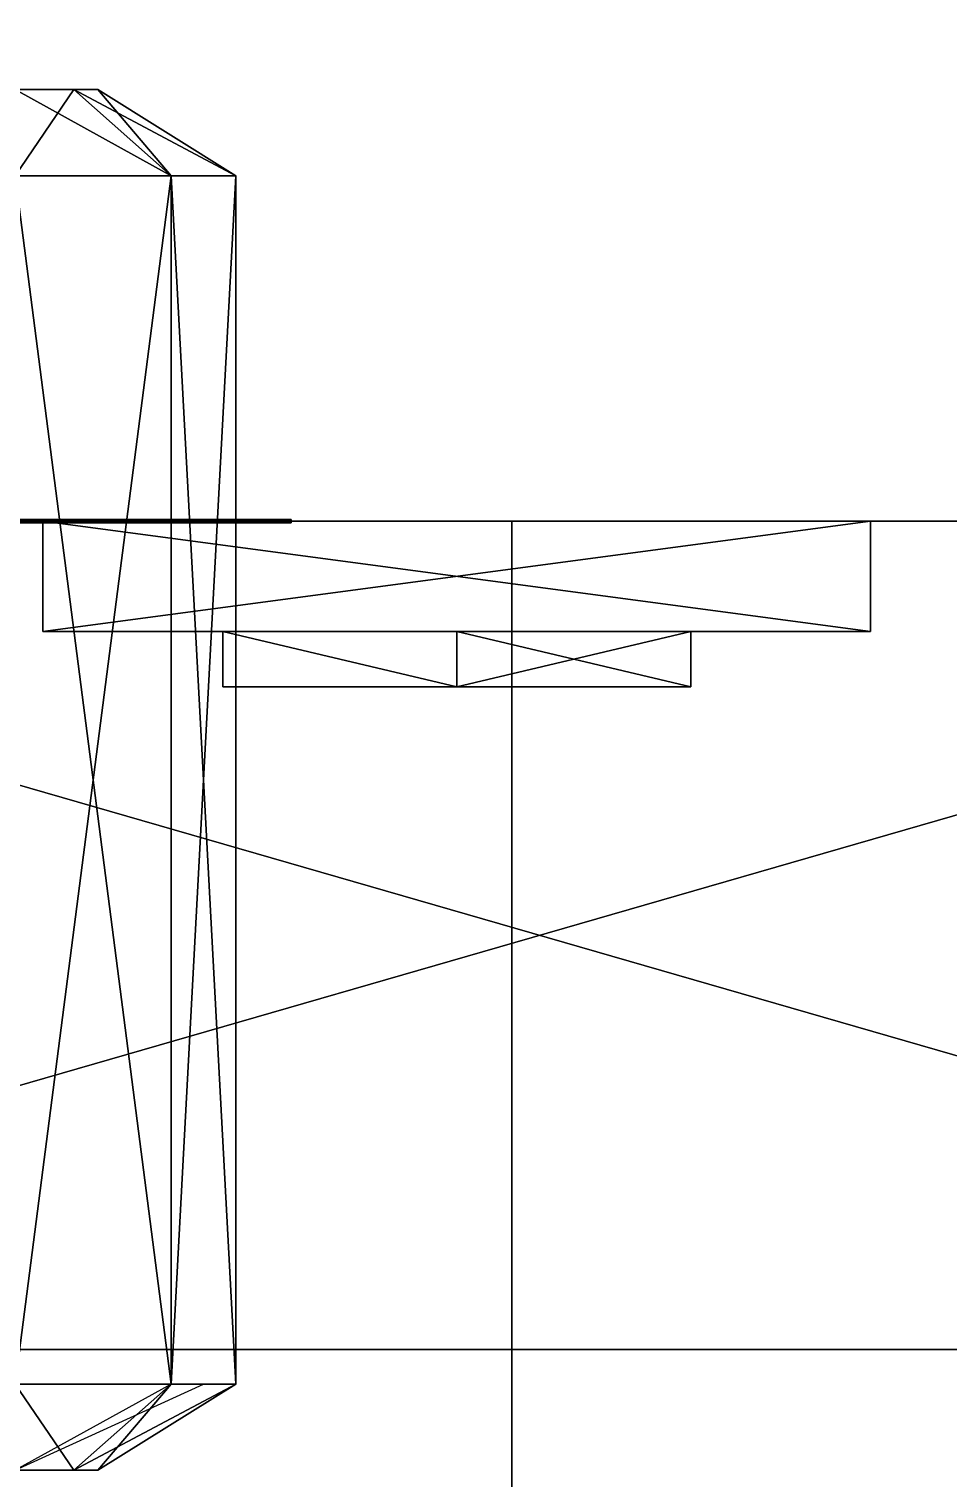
# Model space of a CAD drawing. Extents: x -150 to 2334, y -150 to 2984.
# Drawn here: x 1643.25 to 1659.9, y 741.13 to 767.37 of the extents above; entities that cross this region are included whole.
import ezdxf

# ---------------------------------------------------------------- set-up
doc = ezdxf.new("R2010")
doc.units = 0
for name, color, linetype in [('LAYER0', 7, 'CONTINUOUS'), ('LAYER243', 7, 'CONTINUOUS'), ('LAYER278', 7, 'CONTINUOUS'), ('LAYER289', 7, 'CONTINUOUS'), ('LAYER292', 7, 'CONTINUOUS'), ('LAYER293', 7, 'CONTINUOUS'), ('LAYER309', 7, 'CONTINUOUS'), ('LAYER394', 253, 'CONTINUOUS'), ('LAYER396', 253, 'CONTINUOUS'), ('LAYER398', 253, 'CONTINUOUS'), ('LAYER400', 253, 'CONTINUOUS'), ('LAYER402', 253, 'CONTINUOUS')]:
    doc.layers.add(name, color=color, linetype=linetype)

msp = doc.modelspace()

# ---------------------------------------------------------------- linework, layer by layer
at = {"layer": 'LAYER0', "invisible_edges": 1}
for points in [[(2334, 2984, -5), (-150, -150, -5), (-150, 2984, -5), (2334, 2984, -5)], [(-150, -150, -5), (2334, 2984, -5), (2334, -150, -5), (-150, -150, -5)], [(2334, -150), (-150, 2984), (-150, -150), (2334, -150)], [(-150, 2984), (2334, -150), (2334, 2984), (-150, 2984)]]:
    msp.add_3dface(points, dxfattribs=at)
at = {"layer": 'LAYER243', "invisible_edges": 1}
for points in [[(2164, 776.458), (1614, 758.458), (1614, 776.458), (2164, 776.458)], [(1614, 758.458), (2164, 776.458), (2164, 758.458), (1614, 758.458)], [(2164, 758.458, 2350), (1614, 776.458, 2350), (1614, 758.458, 2350), (2164, 758.458, 2350)], [(1614, 776.458, 2350), (2164, 758.458, 2350), (2164, 776.458, 2350), (1614, 776.458, 2350)], [(2164, 758.458, 2350), (1614, 758.458), (2164, 758.458), (2164, 758.458, 2350)], [(1614, 758.458), (2164, 758.458, 2350), (1614, 758.458, 2350), (1614, 758.458)]]:
    msp.add_3dface(points, dxfattribs=at)
at = {"layer": 'LAYER278', "invisible_edges": 1}
for points in [[(2164, 45.78802, 80), (1614, 758.458, 80), (2164, 758.458, 80), (2164, 45.78802, 80)], [(1614, 758.458, 80), (2164, 45.78802, 80), (1614, 45.78802, 80), (1614, 758.458, 80)], [(2164, 758.458, 98), (1614, 758.458, 80), (1614, 758.458, 98), (2164, 758.458, 98)], [(1614, 758.458, 80), (2164, 758.458, 98), (2164, 758.458, 80), (1614, 758.458, 80)], [(1614, 45.78802, 98), (2164, 758.458, 98), (1614, 758.458, 98), (1614, 45.78802, 98)], [(2164, 758.458, 98), (1614, 45.78802, 98), (2164, 45.78802, 98), (2164, 758.458, 98)]]:
    msp.add_3dface(points, dxfattribs=at)
at = {"layer": 'LAYER289', "invisible_edges": 1}
for points in [[(1634, 758.458, 80), (1652, 758.458), (1634, 758.458), (1634, 758.458, 80)], [(1652, 758.458), (1634, 758.458, 80), (1652, 758.458, 80), (1652, 758.458)], [(1634, 45.78802), (1652, 758.458), (1652, 45.78802), (1634, 45.78802)], [(1652, 758.458), (1634, 45.78802), (1634, 758.458), (1652, 758.458)], [(1634, 758.458, 80), (1652, 45.78802, 80), (1652, 758.458, 80), (1634, 758.458, 80)], [(1652, 45.78802, 80), (1634, 758.458, 80), (1634, 45.78802, 80), (1652, 45.78802, 80)], [(1652, 45.78802, 80), (1652, 758.458), (1652, 758.458, 80), (1652, 45.78802, 80)], [(1652, 758.458), (1652, 45.78802, 80), (1652, 45.78802), (1652, 758.458)]]:
    msp.add_3dface(points, dxfattribs=at)
at = {"layer": 'LAYER292'}
for points in [[(1643, 764.708, 28), (1644.061, 766.2705, 25.06066), (1643, 766.2705, 25.5), (1643, 764.708, 28)], [(1645.828, 764.708, 26.82843), (1644.061, 766.2705, 25.06066), (1643, 764.708, 28), (1645.828, 764.708, 26.82843)], [(1643, 766.2705, 22.5), (1645.828, 764.708, 21.17157), (1643, 764.708, 20), (1643, 766.2705, 22.5)], [(1644.061, 766.2705, 22.93934), (1645.828, 764.708, 21.17157), (1643, 766.2705, 22.5), (1644.061, 766.2705, 22.93934)], [(1644.061, 766.2705, 25.06066), (1643, 766.2705, 25.5), (1644.061, 766.2705, 22.93934), (1644.061, 766.2705, 25.06066)], [(1644.061, 766.2705, 22.93934), (1643, 766.2705, 25.5), (1643, 766.2705, 22.5), (1644.061, 766.2705, 22.93934)], [(1645.828, 764.708, 26.82843), (1644.061, 766.2705, 25.06066), (1643, 766.2705, 25.5), (1645.828, 764.708, 26.82843)], [(1643, 764.708, 28), (1645.828, 764.708, 26.82843), (1643, 766.2705, 25.5), (1643, 764.708, 28)], [(1643, 766.2705, 25.5), (1644.061, 766.2705, 25.06066), (1644.061, 766.2705, 22.93934), (1643, 766.2705, 25.5)], [(1643, 766.2705, 25.5), (1644.061, 766.2705, 22.93934), (1643, 766.2705, 22.5), (1643, 766.2705, 25.5)], [(1644.061, 766.2705, 22.93934), (1645.828, 764.708, 21.17157), (1643, 764.708, 20), (1644.061, 766.2705, 22.93934)], [(1643, 766.2705, 22.5), (1644.061, 766.2705, 22.93934), (1643, 764.708, 20), (1643, 766.2705, 22.5)], [(1645.828, 764.708, 26.82843), (1644.061, 766.2705, 25.06066), (1644.5, 766.2705, 24), (1645.828, 764.708, 26.82843)], [(1644.5, 766.2705, 24), (1645.828, 764.708, 21.17157), (1644.061, 766.2705, 22.93934), (1644.5, 766.2705, 24)], [(1644.5, 766.2705, 24), (1644.061, 766.2705, 25.06066), (1644.061, 766.2705, 22.93934), (1644.5, 766.2705, 24)], [(1644.061, 766.2705, 25.06066), (1645.828, 764.708, 26.82843), (1644.5, 766.2705, 24), (1644.061, 766.2705, 25.06066)], [(1647, 764.708, 24), (1645.828, 764.708, 21.17157), (1644.061, 766.2705, 22.93934), (1647, 764.708, 24)], [(1644.5, 766.2705, 24), (1647, 764.708, 24), (1644.061, 766.2705, 22.93934), (1644.5, 766.2705, 24)], [(1644.061, 766.2705, 25.06066), (1644.5, 766.2705, 24), (1644.061, 766.2705, 22.93934), (1644.061, 766.2705, 25.06066)], [(1647, 764.708, 24), (1645.828, 764.708, 26.82843), (1644.5, 766.2705, 24), (1647, 764.708, 24)], [(1647, 764.708, 24), (1645.828, 764.708, 21.17157), (1644.5, 766.2705, 24), (1647, 764.708, 24)], [(1645.828, 764.708, 26.82843), (1647, 764.708, 24), (1644.5, 766.2705, 24), (1645.828, 764.708, 26.82843)], [(1643, 742.833, 28), (1643, 764.708, 28), (1645.828, 764.708, 26.82843), (1643, 742.833, 28)], [(1645.828, 742.833, 26.82843), (1643, 742.833, 28), (1645.828, 764.708, 26.82843), (1645.828, 742.833, 26.82843)], [(1643, 764.708, 20), (1645.828, 742.833, 21.17157), (1643, 742.833, 20), (1643, 764.708, 20)], [(1645.828, 764.708, 21.17157), (1645.828, 742.833, 21.17157), (1643, 764.708, 20), (1645.828, 764.708, 21.17157)], [(1643, 742.833, 28), (1645.828, 742.833, 26.82843), (1645.828, 764.708, 26.82843), (1643, 742.833, 28)], [(1643, 764.708, 28), (1643, 742.833, 28), (1645.828, 764.708, 26.82843), (1643, 764.708, 28)], [(1645.828, 742.833, 26.82843), (1643, 764.708, 28), (1645.828, 764.708, 26.82843), (1645.828, 742.833, 26.82843)], [(1643, 742.833, 28), (1645.828, 742.833, 26.82843), (1643, 764.708, 28), (1643, 742.833, 28)], [(1645.828, 764.708, 21.17157), (1643, 742.833, 20), (1645.828, 742.833, 21.17157), (1645.828, 764.708, 21.17157)], [(1643, 764.708, 20), (1645.828, 764.708, 21.17157), (1643, 742.833, 20), (1643, 764.708, 20)], [(1645.828, 742.833, 26.82843), (1647, 764.708, 24), (1645.828, 764.708, 26.82843), (1645.828, 742.833, 26.82843)], [(1647, 742.833, 24), (1647, 764.708, 24), (1645.828, 742.833, 26.82843), (1647, 742.833, 24)], [(1645.828, 764.708, 21.17157), (1647, 742.833, 24), (1645.828, 742.833, 21.17157), (1645.828, 764.708, 21.17157)], [(1647, 764.708, 24), (1647, 742.833, 24), (1645.828, 764.708, 21.17157), (1647, 764.708, 24)], [(1647, 742.833, 24), (1647, 764.708, 24), (1645.828, 764.708, 26.82843), (1647, 742.833, 24)], [(1645.828, 742.833, 26.82843), (1645.828, 764.708, 26.82843), (1647, 742.833, 24), (1645.828, 742.833, 26.82843)], [(1647, 742.833, 24), (1647, 764.708, 24), (1645.828, 764.708, 26.82843), (1647, 742.833, 24)], [(1645.828, 742.833, 26.82843), (1645.828, 764.708, 26.82843), (1647, 742.833, 24), (1645.828, 742.833, 26.82843)], [(1647, 764.708, 24), (1647, 742.833, 24), (1645.828, 742.833, 21.17157), (1647, 764.708, 24)], [(1645.828, 764.708, 21.17157), (1645.828, 742.833, 21.17157), (1647, 764.708, 24), (1645.828, 764.708, 21.17157)], [(1638, 758.4893, 29), (1648, 758.4893, 19), (1638, 758.4893, 19), (1638, 758.4893, 29)], [(1648, 758.4893, 29), (1648, 758.4893, 19), (1638, 758.4893, 29), (1648, 758.4893, 29)], [(1648, 758.4268, 29), (1638, 758.4893, 29), (1638, 758.4268, 29), (1648, 758.4268, 29)], [(1648, 758.4893, 29), (1638, 758.4893, 29), (1648, 758.4268, 29), (1648, 758.4893, 29)], [(1638, 758.4268, 19), (1648, 758.4268, 29), (1638, 758.4268, 29), (1638, 758.4268, 19)], [(1648, 758.4268, 19), (1648, 758.4268, 29), (1638, 758.4268, 19), (1648, 758.4268, 19)], [(1648, 758.4268, 19), (1648, 758.4893, 29), (1648, 758.4268, 29), (1648, 758.4268, 19)], [(1648, 758.4893, 19), (1648, 758.4893, 29), (1648, 758.4268, 19), (1648, 758.4893, 19)], [(1644.061, 741.2705, 25.06066), (1643, 741.2705, 25.5), (1643, 742.833, 28), (1644.061, 741.2705, 25.06066)], [(1645.828, 742.833, 26.82843), (1644.061, 741.2705, 25.06066), (1643, 742.833, 28), (1645.828, 742.833, 26.82843)], [(1643, 742.833, 20), (1644.061, 741.2705, 22.93934), (1643, 741.2705, 22.5), (1643, 742.833, 20)], [(1645.828, 742.833, 21.17157), (1644.061, 741.2705, 22.93934), (1643, 742.833, 20), (1645.828, 742.833, 21.17157)], [(1644.061, 741.2705, 25.06066), (1645.828, 742.833, 26.82843), (1643, 742.833, 28), (1644.061, 741.2705, 25.06066)], [(1643, 741.2705, 25.5), (1644.061, 741.2705, 25.06066), (1643, 742.833, 28), (1643, 741.2705, 25.5)], [(1645.828, 742.833, 21.17157), (1643, 741.2705, 22.5), (1646.414, 742.833, 25.41421), (1645.828, 742.833, 21.17157)], [(1643, 742.833, 20), (1645.828, 742.833, 21.17157), (1643, 741.2705, 22.5), (1643, 742.833, 20)], [(1644.061, 741.2705, 25.06066), (1647, 742.833, 24), (1645.828, 742.833, 26.82843), (1644.061, 741.2705, 25.06066)], [(1644.5, 741.2705, 24), (1647, 742.833, 24), (1644.061, 741.2705, 25.06066), (1644.5, 741.2705, 24)], [(1644.061, 741.2705, 22.93934), (1644.5, 741.2705, 24), (1647, 742.833, 24), (1644.061, 741.2705, 22.93934)], [(1645.828, 742.833, 21.17157), (1644.061, 741.2705, 22.93934), (1647, 742.833, 24), (1645.828, 742.833, 21.17157)], [(1644.061, 741.2705, 25.06066), (1644.5, 741.2705, 24), (1645.828, 742.833, 26.82843), (1644.061, 741.2705, 25.06066)], [(1644.061, 741.2705, 22.93934), (1645.828, 742.833, 21.17157), (1647, 742.833, 24), (1644.061, 741.2705, 22.93934)], [(1644.5, 741.2705, 24), (1644.061, 741.2705, 22.93934), (1647, 742.833, 24), (1644.5, 741.2705, 24)], [(1644.5, 741.2705, 24), (1647, 742.833, 24), (1645.828, 742.833, 26.82843), (1644.5, 741.2705, 24)], [(1641.939, 741.2705, 22.93934), (1644.061, 741.2705, 25.06066), (1643, 741.2705, 25.5), (1641.939, 741.2705, 22.93934)], [(1643, 741.2705, 22.5), (1644.061, 741.2705, 25.06066), (1641.939, 741.2705, 22.93934), (1643, 741.2705, 22.5)], [(1644.061, 741.2705, 22.93934), (1643, 741.2705, 22.5), (1644.061, 741.2705, 25.06066), (1644.061, 741.2705, 22.93934)], [(1643, 741.2705, 22.5), (1644.061, 741.2705, 22.93934), (1644.061, 741.2705, 25.06066), (1643, 741.2705, 22.5)], [(1643, 741.2705, 22.5), (1643, 741.2705, 25.5), (1644.061, 741.2705, 25.06066), (1643, 741.2705, 22.5)], [(1644.5, 741.2705, 24), (1644.061, 741.2705, 22.93934), (1644.061, 741.2705, 25.06066), (1644.5, 741.2705, 24)], [(1644.061, 741.2705, 22.93934), (1644.5, 741.2705, 24), (1644.061, 741.2705, 25.06066), (1644.061, 741.2705, 22.93934)]]:
    msp.add_3dface(points, dxfattribs=at)
at = {"layer": 'LAYER293'}
for points in [[(1643, 764.708, 60), (1644.061, 766.2705, 57.06066), (1643, 766.2705, 57.5), (1643, 764.708, 60)], [(1645.828, 764.708, 58.82843), (1644.061, 766.2705, 57.06066), (1643, 764.708, 60), (1645.828, 764.708, 58.82843)], [(1643, 766.2705, 54.5), (1645.828, 764.708, 53.17157), (1643, 764.708, 52), (1643, 766.2705, 54.5)], [(1644.061, 766.2705, 54.93934), (1645.828, 764.708, 53.17157), (1643, 766.2705, 54.5), (1644.061, 766.2705, 54.93934)], [(1644.061, 766.2705, 57.06066), (1643, 766.2705, 57.5), (1644.061, 766.2705, 54.93934), (1644.061, 766.2705, 57.06066)], [(1644.061, 766.2705, 54.93934), (1643, 766.2705, 57.5), (1643, 766.2705, 54.5), (1644.061, 766.2705, 54.93934)], [(1645.828, 764.708, 58.82843), (1644.061, 766.2705, 57.06066), (1643, 766.2705, 57.5), (1645.828, 764.708, 58.82843)], [(1643, 764.708, 60), (1645.828, 764.708, 58.82843), (1643, 766.2705, 57.5), (1643, 764.708, 60)], [(1643, 766.2705, 57.5), (1644.061, 766.2705, 57.06066), (1644.061, 766.2705, 54.93934), (1643, 766.2705, 57.5)], [(1643, 766.2705, 57.5), (1644.061, 766.2705, 54.93934), (1643, 766.2705, 54.5), (1643, 766.2705, 57.5)], [(1644.061, 766.2705, 54.93934), (1645.828, 764.708, 53.17157), (1643, 764.708, 52), (1644.061, 766.2705, 54.93934)], [(1643, 766.2705, 54.5), (1644.061, 766.2705, 54.93934), (1643, 764.708, 52), (1643, 766.2705, 54.5)], [(1645.828, 764.708, 58.82843), (1644.061, 766.2705, 57.06066), (1644.5, 766.2705, 56), (1645.828, 764.708, 58.82843)], [(1644.5, 766.2705, 56), (1645.828, 764.708, 53.17157), (1644.061, 766.2705, 54.93934), (1644.5, 766.2705, 56)], [(1644.5, 766.2705, 56), (1644.061, 766.2705, 57.06066), (1644.061, 766.2705, 54.93934), (1644.5, 766.2705, 56)], [(1644.061, 766.2705, 57.06066), (1645.828, 764.708, 58.82843), (1644.5, 766.2705, 56), (1644.061, 766.2705, 57.06066)], [(1647, 764.708, 56), (1645.828, 764.708, 53.17157), (1644.061, 766.2705, 54.93934), (1647, 764.708, 56)], [(1644.5, 766.2705, 56), (1647, 764.708, 56), (1644.061, 766.2705, 54.93934), (1644.5, 766.2705, 56)], [(1644.061, 766.2705, 57.06066), (1644.5, 766.2705, 56), (1644.061, 766.2705, 54.93934), (1644.061, 766.2705, 57.06066)], [(1647, 764.708, 56), (1645.828, 764.708, 58.82843), (1644.5, 766.2705, 56), (1647, 764.708, 56)], [(1647, 764.708, 56), (1645.828, 764.708, 53.17157), (1644.5, 766.2705, 56), (1647, 764.708, 56)], [(1645.828, 764.708, 58.82843), (1647, 764.708, 56), (1644.5, 766.2705, 56), (1645.828, 764.708, 58.82843)], [(1643, 742.833, 60), (1643, 764.708, 60), (1645.828, 764.708, 58.82843), (1643, 742.833, 60)], [(1645.828, 742.833, 58.82843), (1643, 742.833, 60), (1645.828, 764.708, 58.82843), (1645.828, 742.833, 58.82843)], [(1643, 764.708, 52), (1645.828, 742.833, 53.17157), (1643, 742.833, 52), (1643, 764.708, 52)], [(1645.828, 764.708, 53.17157), (1645.828, 742.833, 53.17157), (1643, 764.708, 52), (1645.828, 764.708, 53.17157)], [(1643, 742.833, 60), (1645.828, 742.833, 58.82843), (1645.828, 764.708, 58.82843), (1643, 742.833, 60)], [(1643, 764.708, 60), (1643, 742.833, 60), (1645.828, 764.708, 58.82843), (1643, 764.708, 60)], [(1645.828, 742.833, 58.82843), (1643, 764.708, 60), (1645.828, 764.708, 58.82843), (1645.828, 742.833, 58.82843)], [(1643, 742.833, 60), (1645.828, 742.833, 58.82843), (1643, 764.708, 60), (1643, 742.833, 60)], [(1645.828, 764.708, 53.17157), (1643, 742.833, 52), (1645.828, 742.833, 53.17157), (1645.828, 764.708, 53.17157)], [(1643, 764.708, 52), (1645.828, 764.708, 53.17157), (1643, 742.833, 52), (1643, 764.708, 52)], [(1645.828, 742.833, 58.82843), (1647, 764.708, 56), (1645.828, 764.708, 58.82843), (1645.828, 742.833, 58.82843)], [(1647, 742.833, 56), (1647, 764.708, 56), (1645.828, 742.833, 58.82843), (1647, 742.833, 56)], [(1645.828, 764.708, 53.17157), (1647, 742.833, 56), (1645.828, 742.833, 53.17157), (1645.828, 764.708, 53.17157)], [(1647, 764.708, 56), (1647, 742.833, 56), (1645.828, 764.708, 53.17157), (1647, 764.708, 56)], [(1647, 742.833, 56), (1647, 764.708, 56), (1645.828, 764.708, 58.82843), (1647, 742.833, 56)], [(1645.828, 742.833, 58.82843), (1645.828, 764.708, 58.82843), (1647, 742.833, 56), (1645.828, 742.833, 58.82843)], [(1647, 742.833, 56), (1647, 764.708, 56), (1645.828, 764.708, 58.82843), (1647, 742.833, 56)], [(1645.828, 742.833, 58.82843), (1645.828, 764.708, 58.82843), (1647, 742.833, 56), (1645.828, 742.833, 58.82843)], [(1647, 764.708, 56), (1647, 742.833, 56), (1645.828, 742.833, 53.17157), (1647, 764.708, 56)], [(1645.828, 764.708, 53.17157), (1645.828, 742.833, 53.17157), (1647, 764.708, 56), (1645.828, 764.708, 53.17157)], [(1638, 758.4893, 61), (1648, 758.4893, 51), (1638, 758.4893, 51), (1638, 758.4893, 61)], [(1648, 758.4893, 61), (1648, 758.4893, 51), (1638, 758.4893, 61), (1648, 758.4893, 61)], [(1648, 758.4268, 61), (1638, 758.4893, 61), (1638, 758.4268, 61), (1648, 758.4268, 61)], [(1648, 758.4893, 61), (1638, 758.4893, 61), (1648, 758.4268, 61), (1648, 758.4893, 61)], [(1638, 758.4268, 51), (1648, 758.4268, 61), (1638, 758.4268, 61), (1638, 758.4268, 51)], [(1648, 758.4268, 51), (1648, 758.4268, 61), (1638, 758.4268, 51), (1648, 758.4268, 51)], [(1648, 758.4268, 51), (1648, 758.4893, 61), (1648, 758.4268, 61), (1648, 758.4268, 51)], [(1648, 758.4893, 51), (1648, 758.4893, 61), (1648, 758.4268, 51), (1648, 758.4893, 51)], [(1644.061, 741.2705, 57.06066), (1643, 741.2705, 57.5), (1643, 742.833, 60), (1644.061, 741.2705, 57.06066)], [(1645.828, 742.833, 58.82843), (1644.061, 741.2705, 57.06066), (1643, 742.833, 60), (1645.828, 742.833, 58.82843)], [(1643, 742.833, 52), (1644.061, 741.2705, 54.93934), (1643, 741.2705, 54.5), (1643, 742.833, 52)], [(1645.828, 742.833, 53.17157), (1644.061, 741.2705, 54.93934), (1643, 742.833, 52), (1645.828, 742.833, 53.17157)], [(1644.061, 741.2705, 57.06066), (1645.828, 742.833, 58.82843), (1643, 742.833, 60), (1644.061, 741.2705, 57.06066)], [(1643, 741.2705, 57.5), (1644.061, 741.2705, 57.06066), (1643, 742.833, 60), (1643, 741.2705, 57.5)], [(1645.828, 742.833, 53.17157), (1643, 741.2705, 54.5), (1646.414, 742.833, 57.41422), (1645.828, 742.833, 53.17157)], [(1643, 742.833, 52), (1645.828, 742.833, 53.17157), (1643, 741.2705, 54.5), (1643, 742.833, 52)], [(1644.061, 741.2705, 57.06066), (1647, 742.833, 56), (1645.828, 742.833, 58.82843), (1644.061, 741.2705, 57.06066)], [(1644.5, 741.2705, 56), (1647, 742.833, 56), (1644.061, 741.2705, 57.06066), (1644.5, 741.2705, 56)], [(1644.061, 741.2705, 54.93934), (1644.5, 741.2705, 56), (1647, 742.833, 56), (1644.061, 741.2705, 54.93934)], [(1645.828, 742.833, 53.17157), (1644.061, 741.2705, 54.93934), (1647, 742.833, 56), (1645.828, 742.833, 53.17157)], [(1644.061, 741.2705, 57.06066), (1644.5, 741.2705, 56), (1645.828, 742.833, 58.82843), (1644.061, 741.2705, 57.06066)], [(1644.061, 741.2705, 54.93934), (1645.828, 742.833, 53.17157), (1647, 742.833, 56), (1644.061, 741.2705, 54.93934)], [(1644.5, 741.2705, 56), (1644.061, 741.2705, 54.93934), (1647, 742.833, 56), (1644.5, 741.2705, 56)], [(1644.5, 741.2705, 56), (1647, 742.833, 56), (1645.828, 742.833, 58.82843), (1644.5, 741.2705, 56)], [(1641.939, 741.2705, 54.93934), (1644.061, 741.2705, 57.06066), (1643, 741.2705, 57.5), (1641.939, 741.2705, 54.93934)], [(1643, 741.2705, 54.5), (1644.061, 741.2705, 57.06066), (1641.939, 741.2705, 54.93934), (1643, 741.2705, 54.5)], [(1644.061, 741.2705, 54.93934), (1643, 741.2705, 54.5), (1644.061, 741.2705, 57.06066), (1644.061, 741.2705, 54.93934)], [(1643, 741.2705, 54.5), (1644.061, 741.2705, 54.93934), (1644.061, 741.2705, 57.06066), (1643, 741.2705, 54.5)], [(1643, 741.2705, 54.5), (1643, 741.2705, 57.5), (1644.061, 741.2705, 57.06066), (1643, 741.2705, 54.5)], [(1644.5, 741.2705, 56), (1644.061, 741.2705, 54.93934), (1644.061, 741.2705, 57.06066), (1644.5, 741.2705, 56)], [(1644.061, 741.2705, 54.93934), (1644.5, 741.2705, 56), (1644.061, 741.2705, 57.06066), (1644.061, 741.2705, 54.93934)]]:
    msp.add_3dface(points, dxfattribs=at)
at = {"layer": 'LAYER309', "invisible_edges": 1}
for points in [[(2164, 758.458, 2349), (1614, 45.78802, 2349), (2164, 45.78802, 2349), (2164, 758.458, 2349)], [(1614, 45.78802, 2349), (2164, 758.458, 2349), (1614, 758.458, 2349), (1614, 45.78802, 2349)], [(2164, 758.458, 2349), (1614, 758.458, 2331), (1614, 758.458, 2349), (2164, 758.458, 2349)], [(1614, 758.458, 2331), (2164, 758.458, 2349), (2164, 758.458, 2331), (1614, 758.458, 2331)], [(1614, 758.458, 2331), (2164, 45.78802, 2331), (1614, 45.78802, 2331), (1614, 758.458, 2331)], [(2164, 45.78802, 2331), (1614, 758.458, 2331), (2164, 758.458, 2331), (2164, 45.78802, 2331)]]:
    msp.add_3dface(points, dxfattribs=at)
at = {"layer": 'LAYER394'}
for points in [[(1678.5, 758.458, 176.2174), (1626.5, 743.458, 176.2174), (1626.5, 758.458, 176.2174), (1678.5, 758.458, 176.2174)], [(1678.5, 743.458, 176.2174), (1626.5, 743.458, 176.2174), (1678.5, 758.458, 176.2174), (1678.5, 743.458, 176.2174)], [(1626.5, 758.458, 189.7826), (1678.5, 743.458, 189.7826), (1678.5, 758.458, 189.7826), (1626.5, 758.458, 189.7826)], [(1626.5, 743.458, 189.7826), (1678.5, 743.458, 189.7826), (1626.5, 758.458, 189.7826), (1626.5, 743.458, 189.7826)], [(1658.5, 758.458, 209), (1643.5, 758.458, 209), (1643.5, 756.458, 209), (1658.5, 758.458, 209)], [(1658.5, 756.458, 209), (1658.5, 758.458, 209), (1643.5, 756.458, 209), (1658.5, 756.458, 209)], [(1643.5, 758.458, 157), (1658.5, 758.458, 157), (1658.5, 756.458, 157), (1643.5, 758.458, 157)], [(1643.5, 756.458, 157), (1643.5, 758.458, 157), (1658.5, 756.458, 157), (1643.5, 756.458, 157)], [(1643.5, 756.458, 209), (1643.5, 758.458, 209), (1643.5, 758.458, 157), (1643.5, 756.458, 209)], [(1643.5, 756.458, 157), (1643.5, 756.458, 209), (1643.5, 758.458, 157), (1643.5, 756.458, 157)], [(1658.5, 758.458, 157), (1658.5, 758.458, 209), (1658.5, 756.458, 209), (1658.5, 758.458, 157)], [(1658.5, 756.458, 157), (1658.5, 758.458, 157), (1658.5, 756.458, 209), (1658.5, 756.458, 157)], [(1658.5, 756.458, 209), (1643.5, 756.458, 209), (1643.5, 756.458, 157), (1658.5, 756.458, 209)], [(1658.5, 756.458, 157), (1658.5, 756.458, 209), (1643.5, 756.458, 157), (1658.5, 756.458, 157)], [(1646.76, 756.458, 201.087), (1651, 755.458, 196.2939), (1646.76, 755.458, 201.087), (1646.76, 756.458, 201.087)], [(1651, 756.458, 196.2939), (1651, 755.458, 196.2939), (1646.76, 756.458, 201.087), (1651, 756.458, 196.2939)], [(1646.76, 756.458, 201.087), (1651, 756.458, 196.2939), (1651, 756.458, 205.88), (1646.76, 756.458, 201.087)], [(1646.76, 756.458, 201.087), (1651, 755.458, 205.88), (1651, 756.458, 205.88), (1646.76, 756.458, 201.087)], [(1646.76, 755.458, 201.087), (1651, 755.458, 205.88), (1646.76, 756.458, 201.087), (1646.76, 755.458, 201.087)], [(1646.76, 756.458, 164.913), (1651, 755.458, 160.12), (1646.76, 755.458, 164.913), (1646.76, 756.458, 164.913)], [(1651, 756.458, 160.12), (1651, 755.458, 160.12), (1646.76, 756.458, 164.913), (1651, 756.458, 160.12)], [(1646.76, 756.458, 164.913), (1651, 756.458, 160.12), (1651, 756.458, 169.7061), (1646.76, 756.458, 164.913)], [(1646.76, 756.458, 164.913), (1651, 755.458, 169.7061), (1651, 756.458, 169.7061), (1646.76, 756.458, 164.913)], [(1646.76, 755.458, 164.913), (1651, 755.458, 169.7061), (1646.76, 756.458, 164.913), (1646.76, 755.458, 164.913)], [(1651, 756.458, 196.2939), (1655.24, 755.458, 201.087), (1651, 755.458, 196.2939), (1651, 756.458, 196.2939)], [(1655.24, 756.458, 201.087), (1655.24, 755.458, 201.087), (1651, 756.458, 196.2939), (1655.24, 756.458, 201.087)], [(1655.24, 756.458, 201.087), (1651, 755.458, 205.88), (1655.24, 755.458, 201.087), (1655.24, 756.458, 201.087)], [(1651, 756.458, 205.88), (1651, 755.458, 205.88), (1655.24, 756.458, 201.087), (1651, 756.458, 205.88)], [(1651, 756.458, 196.2939), (1655.24, 756.458, 201.087), (1651, 756.458, 205.88), (1651, 756.458, 196.2939)], [(1651, 756.458, 160.12), (1655.24, 755.458, 164.913), (1651, 755.458, 160.12), (1651, 756.458, 160.12)], [(1655.24, 756.458, 164.913), (1655.24, 755.458, 164.913), (1651, 756.458, 160.12), (1655.24, 756.458, 164.913)], [(1655.24, 756.458, 164.913), (1651, 755.458, 169.7061), (1655.24, 755.458, 164.913), (1655.24, 756.458, 164.913)], [(1651, 756.458, 169.7061), (1651, 755.458, 169.7061), (1655.24, 756.458, 164.913), (1651, 756.458, 169.7061)], [(1651, 756.458, 160.12), (1655.24, 756.458, 164.913), (1651, 756.458, 169.7061), (1651, 756.458, 160.12)], [(1646.76, 755.458, 201.087), (1655.24, 755.458, 201.087), (1651, 755.458, 205.88), (1646.76, 755.458, 201.087)], [(1651, 755.458, 196.2939), (1655.24, 755.458, 201.087), (1646.76, 755.458, 201.087), (1651, 755.458, 196.2939)], [(1646.76, 755.458, 164.913), (1655.24, 755.458, 164.913), (1651, 755.458, 169.7061), (1646.76, 755.458, 164.913)], [(1651, 755.458, 160.12), (1655.24, 755.458, 164.913), (1646.76, 755.458, 164.913), (1651, 755.458, 160.12)], [(1678.5, 743.458, 176.2174), (1626.5, 743.458, 189.7826), (1626.5, 743.458, 176.2174), (1678.5, 743.458, 176.2174)], [(1678.5, 743.458, 189.7826), (1626.5, 743.458, 189.7826), (1678.5, 743.458, 176.2174), (1678.5, 743.458, 189.7826)]]:
    msp.add_3dface(points, dxfattribs=at)
at = {"layer": 'LAYER396'}
for points in [[(1678.5, 758.458, 692.2174), (1626.5, 743.458, 692.2174), (1626.5, 758.458, 692.2174), (1678.5, 758.458, 692.2174)], [(1678.5, 743.458, 692.2174), (1626.5, 743.458, 692.2174), (1678.5, 758.458, 692.2174), (1678.5, 743.458, 692.2174)], [(1626.5, 758.458, 705.7826), (1678.5, 743.458, 705.7826), (1678.5, 758.458, 705.7826), (1626.5, 758.458, 705.7826)], [(1626.5, 743.458, 705.7826), (1678.5, 743.458, 705.7826), (1626.5, 758.458, 705.7826), (1626.5, 743.458, 705.7826)], [(1658.5, 758.458, 725), (1643.5, 758.458, 725), (1643.5, 756.458, 725), (1658.5, 758.458, 725)], [(1658.5, 756.458, 725), (1658.5, 758.458, 725), (1643.5, 756.458, 725), (1658.5, 756.458, 725)], [(1643.5, 758.458, 673), (1658.5, 758.458, 673), (1658.5, 756.458, 673), (1643.5, 758.458, 673)], [(1643.5, 756.458, 673), (1643.5, 758.458, 673), (1658.5, 756.458, 673), (1643.5, 756.458, 673)], [(1643.5, 756.458, 725), (1643.5, 758.458, 725), (1643.5, 758.458, 673), (1643.5, 756.458, 725)], [(1643.5, 756.458, 673), (1643.5, 756.458, 725), (1643.5, 758.458, 673), (1643.5, 756.458, 673)], [(1658.5, 758.458, 673), (1658.5, 758.458, 725), (1658.5, 756.458, 725), (1658.5, 758.458, 673)], [(1658.5, 756.458, 673), (1658.5, 758.458, 673), (1658.5, 756.458, 725), (1658.5, 756.458, 673)], [(1658.5, 756.458, 725), (1643.5, 756.458, 725), (1643.5, 756.458, 673), (1658.5, 756.458, 725)], [(1658.5, 756.458, 673), (1658.5, 756.458, 725), (1643.5, 756.458, 673), (1658.5, 756.458, 673)], [(1646.76, 756.458, 717.087), (1651, 755.458, 712.2939), (1646.76, 755.458, 717.087), (1646.76, 756.458, 717.087)], [(1651, 756.458, 712.2939), (1651, 755.458, 712.2939), (1646.76, 756.458, 717.087), (1651, 756.458, 712.2939)], [(1646.76, 756.458, 717.087), (1651, 756.458, 712.2939), (1651, 756.458, 721.88), (1646.76, 756.458, 717.087)], [(1646.76, 756.458, 717.087), (1651, 755.458, 721.88), (1651, 756.458, 721.88), (1646.76, 756.458, 717.087)], [(1646.76, 755.458, 717.087), (1651, 755.458, 721.88), (1646.76, 756.458, 717.087), (1646.76, 755.458, 717.087)], [(1646.76, 756.458, 680.913), (1651, 755.458, 676.12), (1646.76, 755.458, 680.913), (1646.76, 756.458, 680.913)], [(1651, 756.458, 676.12), (1651, 755.458, 676.12), (1646.76, 756.458, 680.913), (1651, 756.458, 676.12)], [(1646.76, 756.458, 680.913), (1651, 756.458, 676.12), (1651, 756.458, 685.7061), (1646.76, 756.458, 680.913)], [(1646.76, 756.458, 680.913), (1651, 755.458, 685.7061), (1651, 756.458, 685.7061), (1646.76, 756.458, 680.913)], [(1646.76, 755.458, 680.913), (1651, 755.458, 685.7061), (1646.76, 756.458, 680.913), (1646.76, 755.458, 680.913)], [(1651, 756.458, 712.2939), (1655.24, 755.458, 717.087), (1651, 755.458, 712.2939), (1651, 756.458, 712.2939)], [(1655.24, 756.458, 717.087), (1655.24, 755.458, 717.087), (1651, 756.458, 712.2939), (1655.24, 756.458, 717.087)], [(1655.24, 756.458, 717.087), (1651, 755.458, 721.88), (1655.24, 755.458, 717.087), (1655.24, 756.458, 717.087)], [(1651, 756.458, 721.88), (1651, 755.458, 721.88), (1655.24, 756.458, 717.087), (1651, 756.458, 721.88)], [(1651, 756.458, 712.2939), (1655.24, 756.458, 717.087), (1651, 756.458, 721.88), (1651, 756.458, 712.2939)], [(1651, 756.458, 676.12), (1655.24, 755.458, 680.913), (1651, 755.458, 676.12), (1651, 756.458, 676.12)], [(1655.24, 756.458, 680.913), (1655.24, 755.458, 680.913), (1651, 756.458, 676.12), (1655.24, 756.458, 680.913)], [(1655.24, 756.458, 680.913), (1651, 755.458, 685.7061), (1655.24, 755.458, 680.913), (1655.24, 756.458, 680.913)], [(1651, 756.458, 685.7061), (1651, 755.458, 685.7061), (1655.24, 756.458, 680.913), (1651, 756.458, 685.7061)], [(1651, 756.458, 676.12), (1655.24, 756.458, 680.913), (1651, 756.458, 685.7061), (1651, 756.458, 676.12)], [(1646.76, 755.458, 717.087), (1655.24, 755.458, 717.087), (1651, 755.458, 721.88), (1646.76, 755.458, 717.087)], [(1651, 755.458, 712.2939), (1655.24, 755.458, 717.087), (1646.76, 755.458, 717.087), (1651, 755.458, 712.2939)], [(1646.76, 755.458, 680.913), (1655.24, 755.458, 680.913), (1651, 755.458, 685.7061), (1646.76, 755.458, 680.913)], [(1651, 755.458, 676.12), (1655.24, 755.458, 680.913), (1646.76, 755.458, 680.913), (1651, 755.458, 676.12)], [(1678.5, 743.458, 692.2174), (1626.5, 743.458, 705.7826), (1626.5, 743.458, 692.2174), (1678.5, 743.458, 692.2174)], [(1678.5, 743.458, 705.7826), (1626.5, 743.458, 705.7826), (1678.5, 743.458, 692.2174), (1678.5, 743.458, 705.7826)]]:
    msp.add_3dface(points, dxfattribs=at)
at = {"layer": 'LAYER398'}
for points in [[(1678.5, 758.458, 1208.217), (1626.5, 743.458, 1208.217), (1626.5, 758.458, 1208.217), (1678.5, 758.458, 1208.217)], [(1678.5, 743.458, 1208.217), (1626.5, 743.458, 1208.217), (1678.5, 758.458, 1208.217), (1678.5, 743.458, 1208.217)], [(1626.5, 758.458, 1221.783), (1678.5, 743.458, 1221.783), (1678.5, 758.458, 1221.783), (1626.5, 758.458, 1221.783)], [(1626.5, 743.458, 1221.783), (1678.5, 743.458, 1221.783), (1626.5, 758.458, 1221.783), (1626.5, 743.458, 1221.783)], [(1658.5, 758.458, 1241), (1643.5, 758.458, 1241), (1643.5, 756.458, 1241), (1658.5, 758.458, 1241)], [(1658.5, 756.458, 1241), (1658.5, 758.458, 1241), (1643.5, 756.458, 1241), (1658.5, 756.458, 1241)], [(1643.5, 758.458, 1189), (1658.5, 758.458, 1189), (1658.5, 756.458, 1189), (1643.5, 758.458, 1189)], [(1643.5, 756.458, 1189), (1643.5, 758.458, 1189), (1658.5, 756.458, 1189), (1643.5, 756.458, 1189)], [(1643.5, 756.458, 1241), (1643.5, 758.458, 1241), (1643.5, 758.458, 1189), (1643.5, 756.458, 1241)], [(1643.5, 756.458, 1189), (1643.5, 756.458, 1241), (1643.5, 758.458, 1189), (1643.5, 756.458, 1189)], [(1658.5, 758.458, 1189), (1658.5, 758.458, 1241), (1658.5, 756.458, 1241), (1658.5, 758.458, 1189)], [(1658.5, 756.458, 1189), (1658.5, 758.458, 1189), (1658.5, 756.458, 1241), (1658.5, 756.458, 1189)], [(1658.5, 756.458, 1241), (1643.5, 756.458, 1241), (1643.5, 756.458, 1189), (1658.5, 756.458, 1241)], [(1658.5, 756.458, 1189), (1658.5, 756.458, 1241), (1643.5, 756.458, 1189), (1658.5, 756.458, 1189)], [(1646.76, 756.458, 1233.087), (1651, 755.458, 1228.294), (1646.76, 755.458, 1233.087), (1646.76, 756.458, 1233.087)], [(1651, 756.458, 1228.294), (1651, 755.458, 1228.294), (1646.76, 756.458, 1233.087), (1651, 756.458, 1228.294)], [(1646.76, 756.458, 1233.087), (1651, 756.458, 1228.294), (1651, 756.458, 1237.88), (1646.76, 756.458, 1233.087)], [(1646.76, 756.458, 1233.087), (1651, 755.458, 1237.88), (1651, 756.458, 1237.88), (1646.76, 756.458, 1233.087)], [(1646.76, 755.458, 1233.087), (1651, 755.458, 1237.88), (1646.76, 756.458, 1233.087), (1646.76, 755.458, 1233.087)], [(1646.76, 756.458, 1196.913), (1651, 755.458, 1192.12), (1646.76, 755.458, 1196.913), (1646.76, 756.458, 1196.913)], [(1651, 756.458, 1192.12), (1651, 755.458, 1192.12), (1646.76, 756.458, 1196.913), (1651, 756.458, 1192.12)], [(1646.76, 756.458, 1196.913), (1651, 756.458, 1192.12), (1651, 756.458, 1201.706), (1646.76, 756.458, 1196.913)], [(1646.76, 756.458, 1196.913), (1651, 755.458, 1201.706), (1651, 756.458, 1201.706), (1646.76, 756.458, 1196.913)], [(1646.76, 755.458, 1196.913), (1651, 755.458, 1201.706), (1646.76, 756.458, 1196.913), (1646.76, 755.458, 1196.913)], [(1651, 756.458, 1228.294), (1655.24, 755.458, 1233.087), (1651, 755.458, 1228.294), (1651, 756.458, 1228.294)], [(1655.24, 756.458, 1233.087), (1655.24, 755.458, 1233.087), (1651, 756.458, 1228.294), (1655.24, 756.458, 1233.087)], [(1655.24, 756.458, 1233.087), (1651, 755.458, 1237.88), (1655.24, 755.458, 1233.087), (1655.24, 756.458, 1233.087)], [(1651, 756.458, 1237.88), (1651, 755.458, 1237.88), (1655.24, 756.458, 1233.087), (1651, 756.458, 1237.88)], [(1651, 756.458, 1228.294), (1655.24, 756.458, 1233.087), (1651, 756.458, 1237.88), (1651, 756.458, 1228.294)], [(1651, 756.458, 1192.12), (1655.24, 755.458, 1196.913), (1651, 755.458, 1192.12), (1651, 756.458, 1192.12)], [(1655.24, 756.458, 1196.913), (1655.24, 755.458, 1196.913), (1651, 756.458, 1192.12), (1655.24, 756.458, 1196.913)], [(1655.24, 756.458, 1196.913), (1651, 755.458, 1201.706), (1655.24, 755.458, 1196.913), (1655.24, 756.458, 1196.913)], [(1651, 756.458, 1201.706), (1651, 755.458, 1201.706), (1655.24, 756.458, 1196.913), (1651, 756.458, 1201.706)], [(1651, 756.458, 1192.12), (1655.24, 756.458, 1196.913), (1651, 756.458, 1201.706), (1651, 756.458, 1192.12)], [(1646.76, 755.458, 1233.087), (1655.24, 755.458, 1233.087), (1651, 755.458, 1237.88), (1646.76, 755.458, 1233.087)], [(1651, 755.458, 1228.294), (1655.24, 755.458, 1233.087), (1646.76, 755.458, 1233.087), (1651, 755.458, 1228.294)], [(1646.76, 755.458, 1196.913), (1655.24, 755.458, 1196.913), (1651, 755.458, 1201.706), (1646.76, 755.458, 1196.913)], [(1651, 755.458, 1192.12), (1655.24, 755.458, 1196.913), (1646.76, 755.458, 1196.913), (1651, 755.458, 1192.12)], [(1678.5, 743.458, 1208.217), (1626.5, 743.458, 1221.783), (1626.5, 743.458, 1208.217), (1678.5, 743.458, 1208.217)], [(1678.5, 743.458, 1221.783), (1626.5, 743.458, 1221.783), (1678.5, 743.458, 1208.217), (1678.5, 743.458, 1221.783)]]:
    msp.add_3dface(points, dxfattribs=at)
at = {"layer": 'LAYER400'}
for points in [[(1678.5, 758.458, 1724.217), (1626.5, 743.458, 1724.217), (1626.5, 758.458, 1724.217), (1678.5, 758.458, 1724.217)], [(1678.5, 743.458, 1724.217), (1626.5, 743.458, 1724.217), (1678.5, 758.458, 1724.217), (1678.5, 743.458, 1724.217)], [(1626.5, 758.458, 1737.783), (1678.5, 743.458, 1737.783), (1678.5, 758.458, 1737.783), (1626.5, 758.458, 1737.783)], [(1626.5, 743.458, 1737.783), (1678.5, 743.458, 1737.783), (1626.5, 758.458, 1737.783), (1626.5, 743.458, 1737.783)], [(1658.5, 758.458, 1757), (1643.5, 758.458, 1757), (1643.5, 756.458, 1757), (1658.5, 758.458, 1757)], [(1658.5, 756.458, 1757), (1658.5, 758.458, 1757), (1643.5, 756.458, 1757), (1658.5, 756.458, 1757)], [(1643.5, 758.458, 1705), (1658.5, 758.458, 1705), (1658.5, 756.458, 1705), (1643.5, 758.458, 1705)], [(1643.5, 756.458, 1705), (1643.5, 758.458, 1705), (1658.5, 756.458, 1705), (1643.5, 756.458, 1705)], [(1643.5, 756.458, 1757), (1643.5, 758.458, 1757), (1643.5, 758.458, 1705), (1643.5, 756.458, 1757)], [(1643.5, 756.458, 1705), (1643.5, 756.458, 1757), (1643.5, 758.458, 1705), (1643.5, 756.458, 1705)], [(1658.5, 758.458, 1705), (1658.5, 758.458, 1757), (1658.5, 756.458, 1757), (1658.5, 758.458, 1705)], [(1658.5, 756.458, 1705), (1658.5, 758.458, 1705), (1658.5, 756.458, 1757), (1658.5, 756.458, 1705)], [(1658.5, 756.458, 1757), (1643.5, 756.458, 1757), (1643.5, 756.458, 1705), (1658.5, 756.458, 1757)], [(1658.5, 756.458, 1705), (1658.5, 756.458, 1757), (1643.5, 756.458, 1705), (1658.5, 756.458, 1705)], [(1646.76, 756.458, 1749.087), (1651, 755.458, 1744.294), (1646.76, 755.458, 1749.087), (1646.76, 756.458, 1749.087)], [(1651, 756.458, 1744.294), (1651, 755.458, 1744.294), (1646.76, 756.458, 1749.087), (1651, 756.458, 1744.294)], [(1646.76, 756.458, 1749.087), (1651, 756.458, 1744.294), (1651, 756.458, 1753.88), (1646.76, 756.458, 1749.087)], [(1646.76, 756.458, 1749.087), (1651, 755.458, 1753.88), (1651, 756.458, 1753.88), (1646.76, 756.458, 1749.087)], [(1646.76, 755.458, 1749.087), (1651, 755.458, 1753.88), (1646.76, 756.458, 1749.087), (1646.76, 755.458, 1749.087)], [(1646.76, 756.458, 1712.913), (1651, 755.458, 1708.12), (1646.76, 755.458, 1712.913), (1646.76, 756.458, 1712.913)], [(1651, 756.458, 1708.12), (1651, 755.458, 1708.12), (1646.76, 756.458, 1712.913), (1651, 756.458, 1708.12)], [(1646.76, 756.458, 1712.913), (1651, 756.458, 1708.12), (1651, 756.458, 1717.706), (1646.76, 756.458, 1712.913)], [(1646.76, 756.458, 1712.913), (1651, 755.458, 1717.706), (1651, 756.458, 1717.706), (1646.76, 756.458, 1712.913)], [(1646.76, 755.458, 1712.913), (1651, 755.458, 1717.706), (1646.76, 756.458, 1712.913), (1646.76, 755.458, 1712.913)], [(1651, 756.458, 1744.294), (1655.24, 755.458, 1749.087), (1651, 755.458, 1744.294), (1651, 756.458, 1744.294)], [(1655.24, 756.458, 1749.087), (1655.24, 755.458, 1749.087), (1651, 756.458, 1744.294), (1655.24, 756.458, 1749.087)], [(1655.24, 756.458, 1749.087), (1651, 755.458, 1753.88), (1655.24, 755.458, 1749.087), (1655.24, 756.458, 1749.087)], [(1651, 756.458, 1753.88), (1651, 755.458, 1753.88), (1655.24, 756.458, 1749.087), (1651, 756.458, 1753.88)], [(1651, 756.458, 1744.294), (1655.24, 756.458, 1749.087), (1651, 756.458, 1753.88), (1651, 756.458, 1744.294)], [(1651, 756.458, 1708.12), (1655.24, 755.458, 1712.913), (1651, 755.458, 1708.12), (1651, 756.458, 1708.12)], [(1655.24, 756.458, 1712.913), (1655.24, 755.458, 1712.913), (1651, 756.458, 1708.12), (1655.24, 756.458, 1712.913)], [(1655.24, 756.458, 1712.913), (1651, 755.458, 1717.706), (1655.24, 755.458, 1712.913), (1655.24, 756.458, 1712.913)], [(1651, 756.458, 1717.706), (1651, 755.458, 1717.706), (1655.24, 756.458, 1712.913), (1651, 756.458, 1717.706)], [(1651, 756.458, 1708.12), (1655.24, 756.458, 1712.913), (1651, 756.458, 1717.706), (1651, 756.458, 1708.12)], [(1646.76, 755.458, 1749.087), (1655.24, 755.458, 1749.087), (1651, 755.458, 1753.88), (1646.76, 755.458, 1749.087)], [(1651, 755.458, 1744.294), (1655.24, 755.458, 1749.087), (1646.76, 755.458, 1749.087), (1651, 755.458, 1744.294)], [(1646.76, 755.458, 1712.913), (1655.24, 755.458, 1712.913), (1651, 755.458, 1717.706), (1646.76, 755.458, 1712.913)], [(1651, 755.458, 1708.12), (1655.24, 755.458, 1712.913), (1646.76, 755.458, 1712.913), (1651, 755.458, 1708.12)], [(1678.5, 743.458, 1724.217), (1626.5, 743.458, 1737.783), (1626.5, 743.458, 1724.217), (1678.5, 743.458, 1724.217)], [(1678.5, 743.458, 1737.783), (1626.5, 743.458, 1737.783), (1678.5, 743.458, 1724.217), (1678.5, 743.458, 1737.783)]]:
    msp.add_3dface(points, dxfattribs=at)
at = {"layer": 'LAYER402'}
for points in [[(1678.5, 758.458, 2240.217), (1626.5, 743.458, 2240.217), (1626.5, 758.458, 2240.217), (1678.5, 758.458, 2240.217)], [(1678.5, 743.458, 2240.217), (1626.5, 743.458, 2240.217), (1678.5, 758.458, 2240.217), (1678.5, 743.458, 2240.217)], [(1626.5, 758.458, 2253.783), (1678.5, 743.458, 2253.783), (1678.5, 758.458, 2253.783), (1626.5, 758.458, 2253.783)], [(1626.5, 743.458, 2253.783), (1678.5, 743.458, 2253.783), (1626.5, 758.458, 2253.783), (1626.5, 743.458, 2253.783)], [(1658.5, 758.458, 2273), (1643.5, 758.458, 2273), (1643.5, 756.458, 2273), (1658.5, 758.458, 2273)], [(1658.5, 756.458, 2273), (1658.5, 758.458, 2273), (1643.5, 756.458, 2273), (1658.5, 756.458, 2273)], [(1643.5, 758.458, 2221), (1658.5, 758.458, 2221), (1658.5, 756.458, 2221), (1643.5, 758.458, 2221)], [(1643.5, 756.458, 2221), (1643.5, 758.458, 2221), (1658.5, 756.458, 2221), (1643.5, 756.458, 2221)], [(1643.5, 756.458, 2273), (1643.5, 758.458, 2273), (1643.5, 758.458, 2221), (1643.5, 756.458, 2273)], [(1643.5, 756.458, 2221), (1643.5, 756.458, 2273), (1643.5, 758.458, 2221), (1643.5, 756.458, 2221)], [(1658.5, 758.458, 2221), (1658.5, 758.458, 2273), (1658.5, 756.458, 2273), (1658.5, 758.458, 2221)], [(1658.5, 756.458, 2221), (1658.5, 758.458, 2221), (1658.5, 756.458, 2273), (1658.5, 756.458, 2221)], [(1658.5, 756.458, 2273), (1643.5, 756.458, 2273), (1643.5, 756.458, 2221), (1658.5, 756.458, 2273)], [(1658.5, 756.458, 2221), (1658.5, 756.458, 2273), (1643.5, 756.458, 2221), (1658.5, 756.458, 2221)], [(1646.76, 756.458, 2265.087), (1651, 755.458, 2260.294), (1646.76, 755.458, 2265.087), (1646.76, 756.458, 2265.087)], [(1651, 756.458, 2260.294), (1651, 755.458, 2260.294), (1646.76, 756.458, 2265.087), (1651, 756.458, 2260.294)], [(1646.76, 756.458, 2265.087), (1651, 756.458, 2260.294), (1651, 756.458, 2269.88), (1646.76, 756.458, 2265.087)], [(1646.76, 756.458, 2265.087), (1651, 755.458, 2269.88), (1651, 756.458, 2269.88), (1646.76, 756.458, 2265.087)], [(1646.76, 755.458, 2265.087), (1651, 755.458, 2269.88), (1646.76, 756.458, 2265.087), (1646.76, 755.458, 2265.087)], [(1646.76, 756.458, 2228.913), (1651, 755.458, 2224.12), (1646.76, 755.458, 2228.913), (1646.76, 756.458, 2228.913)], [(1651, 756.458, 2224.12), (1651, 755.458, 2224.12), (1646.76, 756.458, 2228.913), (1651, 756.458, 2224.12)], [(1646.76, 756.458, 2228.913), (1651, 756.458, 2224.12), (1651, 756.458, 2233.706), (1646.76, 756.458, 2228.913)], [(1646.76, 756.458, 2228.913), (1651, 755.458, 2233.706), (1651, 756.458, 2233.706), (1646.76, 756.458, 2228.913)], [(1646.76, 755.458, 2228.913), (1651, 755.458, 2233.706), (1646.76, 756.458, 2228.913), (1646.76, 755.458, 2228.913)], [(1651, 756.458, 2260.294), (1655.24, 755.458, 2265.087), (1651, 755.458, 2260.294), (1651, 756.458, 2260.294)], [(1655.24, 756.458, 2265.087), (1655.24, 755.458, 2265.087), (1651, 756.458, 2260.294), (1655.24, 756.458, 2265.087)], [(1655.24, 756.458, 2265.087), (1651, 755.458, 2269.88), (1655.24, 755.458, 2265.087), (1655.24, 756.458, 2265.087)], [(1651, 756.458, 2269.88), (1651, 755.458, 2269.88), (1655.24, 756.458, 2265.087), (1651, 756.458, 2269.88)], [(1651, 756.458, 2260.294), (1655.24, 756.458, 2265.087), (1651, 756.458, 2269.88), (1651, 756.458, 2260.294)], [(1651, 756.458, 2224.12), (1655.24, 755.458, 2228.913), (1651, 755.458, 2224.12), (1651, 756.458, 2224.12)], [(1655.24, 756.458, 2228.913), (1655.24, 755.458, 2228.913), (1651, 756.458, 2224.12), (1655.24, 756.458, 2228.913)], [(1655.24, 756.458, 2228.913), (1651, 755.458, 2233.706), (1655.24, 755.458, 2228.913), (1655.24, 756.458, 2228.913)], [(1651, 756.458, 2233.706), (1651, 755.458, 2233.706), (1655.24, 756.458, 2228.913), (1651, 756.458, 2233.706)], [(1651, 756.458, 2224.12), (1655.24, 756.458, 2228.913), (1651, 756.458, 2233.706), (1651, 756.458, 2224.12)], [(1646.76, 755.458, 2265.087), (1655.24, 755.458, 2265.087), (1651, 755.458, 2269.88), (1646.76, 755.458, 2265.087)], [(1651, 755.458, 2260.294), (1655.24, 755.458, 2265.087), (1646.76, 755.458, 2265.087), (1651, 755.458, 2260.294)], [(1646.76, 755.458, 2228.913), (1655.24, 755.458, 2228.913), (1651, 755.458, 2233.706), (1646.76, 755.458, 2228.913)], [(1651, 755.458, 2224.12), (1655.24, 755.458, 2228.913), (1646.76, 755.458, 2228.913), (1651, 755.458, 2224.12)], [(1678.5, 743.458, 2240.217), (1626.5, 743.458, 2253.783), (1626.5, 743.458, 2240.217), (1678.5, 743.458, 2240.217)], [(1678.5, 743.458, 2253.783), (1626.5, 743.458, 2253.783), (1678.5, 743.458, 2240.217), (1678.5, 743.458, 2253.783)]]:
    msp.add_3dface(points, dxfattribs=at)

doc.saveas('drawing.dxf')
